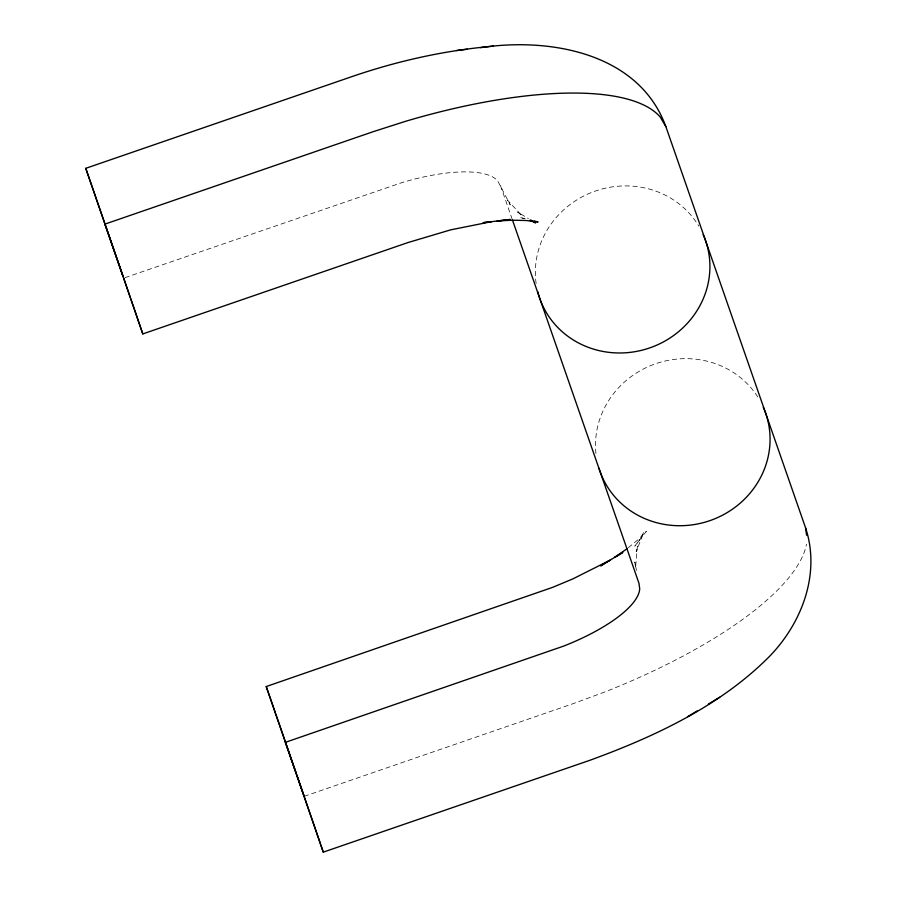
<?xml version="1.0" encoding="UTF-8"?>
<svg xmlns="http://www.w3.org/2000/svg" width="897" height="897" viewBox="0 0 897 897"><rect width="100%" height="100%" fill="white"/><g stroke="black" fill="none" stroke-linecap="round" stroke-linejoin="round"><path stroke-width="0.67" stroke-dasharray="4.49 3.36" d="M628.337 547.686L637.868 539.859L646.378 531.338L634.784 546.15L640.301 538.962L643.766 532.19L636.197 551.722L637.419 546.138L635.569 567.554L634.807 562.004L636.623 571.299M125.008 277.655L402.372 182.461A105.162 34.232 -19 0 1 497.656 180.813L510.27 204.875L507.422 200.031L522.043 215.773L517.625 212.129L528.4 218.576M304.15 796.345L572.465 703.898L604.197 692.204A281.109 91.516 -19 0 0 806.481 544.176M525.059 218.722L519.845 217.433L524.88 218.722M500.47 185.556L511.985 218.644M595.956 453.546A87.783 83.006 -19.2 0 1 655.785 363.7A87.783 83.006 -19.2 0 1 758.2 397.64M536.137 283.508A87.783 83.006 -19.2 0 1 594.946 191.196A87.783 83.006 -19.2 0 1 698.763 226.066"/><path stroke-width="1.35" d="M627.283 548.56L614.793 557.295L622.709 552.485M622.641 552.53L600.609 565.906L609.915 560.266L572.891 578.879L552.687 587.333L266.23 686.553L323.268 852.15L589.576 760.398C654.832 736.583 720.459 705.973 769.906 655.987C802.086 622.529 820.688 573.508 805.573 527.84L665.854 126.6C638.855 52.564 549.222 37.181 480.4 47.698M687.842 716.602L697.137 710.951M708.361 704.123L719.674 697.249M483.315 222.647L491.388 221.694L450.72 229.845L407.698 242.65L142.802 333.919L85.764 168.322L352.061 76.57C397.797 60.839 445.293 50.344 493.507 46.162M483.371 222.635L510.225 219.462L497.117 221.01L512.366 220.191L526.102 220.505L538.088 221.963L534.175 220.987M456.517 50.524L467.281 49.257M529.813 220.214L535.599 222.882L530.8 220.012M665.854 126.6L660.136 116.924A281.109 91.516 -19 0 0 405.41 121.353L373.197 131.68L104.882 224.127L123.225 276.792L85.764 168.322M266.23 686.553L275.603 713.563M512.445 219.967L638.956 583.263L639.707 588.724A105.162 34.232 -19 0 1 563.809 646.042L285.347 742.357L304.15 796.345M296.402 773.831L276.063 714.875M296.84 775.109L320.498 843.931M123.685 278.115L130.357 297.501M130.783 298.757L142.802 333.919M320.879 845.086L323.268 852.15M805.573 527.84L806.594 535.251M763.313 407.294A87.783 83.006 -19.2 0 1 711.826 519.946A87.783 83.006 -19.2 0 1 598.961 468.223M703.158 234.543A87.783 83.006 -19.2 0 1 649.641 347.935A87.783 83.006 -19.2 0 1 537.707 291.547"/></g></svg>
